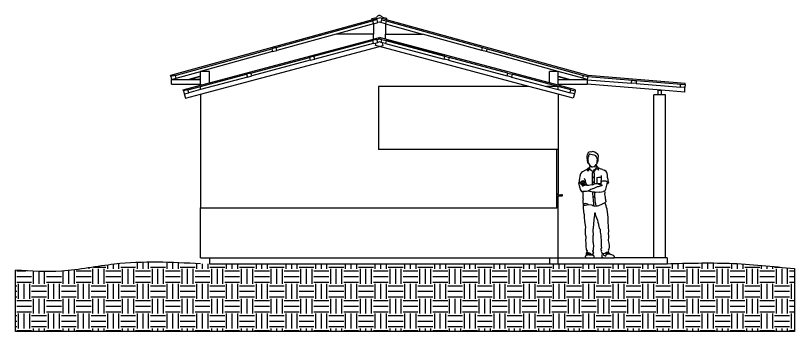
# Model space of a CAD drawing. Header units: metres. Extents: x 258817 to 259192, y 1878716 to 1878911.
# Drawn here: x 259041.19 to 259054.29, y 1878852 to 1878857.31 of the extents above; entities that cross this region are included whole.
import ezdxf

# ---------------------------------------------------------------- set-up
doc = ezdxf.new("R2010")
doc.units = ezdxf.units.M
doc.header["$MEASUREMENT"] = 0
doc.layers.add('Vistas', color=7, linetype='Continuous')

# ---------------------------------------------------------------- blocks, each defined once
blk = doc.blocks.new('002 - Elevación Norte')
for p, q in [((-1.046, 1.829), (-0.972, 1.85)), ((-0.966, 1.858), (-0.972, 1.85)), ((-0.967, 1.83), (-0.921, 1.843)), ((-0.959, 1.866), (-0.966, 1.858)), ((-0.951, 1.872), (-0.959, 1.866)), ((-0.942, 1.876), (-0.951, 1.872)), ((-0.932, 1.879), (-0.942, 1.876)), ((-0.921, 1.88), (-0.932, 1.879)), ((-0.911, 1.879), (-0.921, 1.88)), ((-0.876, 1.83), (-0.921, 1.843)), ((-0.901, 1.876), (-0.911, 1.879)), ((-0.892, 1.872), (-0.901, 1.876)), ((-0.884, 1.866), (-0.892, 1.872)), ((-0.876, 1.858), (-0.884, 1.866)), ((-0.871, 1.85), (-0.876, 1.858)), ((-0.797, 1.829), (-0.871, 1.85)), ((-1.04, 1.81), (-4.435, 0.874)), ((-2.659, 1.343), (-1.035, 1.791)), ((-1.021, 1.742), (-1.647, 1.569)), ((-1.04, 1.81), (-1.046, 1.829)), ((-1.04, 1.81), (-0.967, 1.83)), ((-0.961, 1.811), (-1.035, 1.791)), ((-1.035, 1.791), (-1.021, 1.742)), ((-1.021, 1.742), (-0.948, 1.762)), ((-1.021, 1.742), (-1.021, 1.569)), ((-0.961, 1.811), (-0.967, 1.83)), ((-0.948, 1.762), (-0.961, 1.811)), ((-0.921, 1.769), (-0.948, 1.762)), ((-0.895, 1.762), (-0.921, 1.769)), ((-0.895, 1.762), (-0.881, 1.811)), ((-0.821, 1.742), (-0.895, 1.762)), ((-0.881, 1.811), (-0.876, 1.83)), ((-0.881, 1.811), (-0.808, 1.791)), ((-0.803, 1.81), (-0.876, 1.83)), ((-0.808, 1.791), (-0.821, 1.742)), ((-0.821, 1.742), (-0.821, 1.569)), ((-0.821, 1.742), (-0.196, 1.569)), ((-0.808, 1.791), (0.816, 1.343)), ((-0.803, 1.81), (-0.797, 1.829)), ((2.591, 0.874), (-0.803, 1.81)), ((-3.781, 0.75), (-1.021, 1.484)), ((-1.647, 1.569), (-2.646, 1.294)), ((-2.023, 1.197), (-1.037, 1.459)), ((-1.021, 1.569), (-1.647, 1.569)), ((-0.963, 1.478), (-1.037, 1.459)), ((-1.037, 1.459), (-1.024, 1.41)), ((-1.021, 1.484), (-1.021, 1.569)), ((-1.021, 1.484), (-0.927, 1.509)), ((-0.963, 1.478), (-0.934, 1.486)), ((-0.95, 1.429), (-0.963, 1.478)), ((-0.934, 1.486), (-0.921, 1.489)), ((-0.881, 1.472), (-0.934, 1.486)), ((-0.921, 1.489), (-0.927, 1.509)), ((-0.921, 1.489), (-0.916, 1.509)), ((-0.88, 1.478), (-0.921, 1.489)), ((-0.821, 1.484), (-0.916, 1.509)), ((-0.893, 1.429), (-0.881, 1.472)), ((-0.881, 1.472), (-0.88, 1.478)), ((-0.88, 1.478), (-0.806, 1.459)), ((-0.821, 1.569), (-0.196, 1.569)), ((-0.821, 1.484), (-0.821, 1.569)), ((1.939, 0.75), (-0.821, 1.484)), ((-0.808, 1.453), (-0.819, 1.41)), ((-0.806, 1.459), (-0.808, 1.453)), ((0.179, 1.193), (-0.808, 1.453)), ((0.18, 1.197), (-0.806, 1.459)), ((0.803, 1.294), (-0.196, 1.569)), ((-4.357, 0.875), (-2.733, 1.323)), ((-3.931, 0.558), (-0.921, 1.358)), ((-2.659, 1.343), (-2.733, 1.323)), ((-2.733, 1.323), (-2.719, 1.274)), ((-2.646, 1.294), (-2.659, 1.343)), ((-1.024, 1.41), (-2.01, 1.148)), ((-1.024, 1.41), (-0.975, 1.423)), ((-0.987, 1.376), (-0.975, 1.423)), ((-0.921, 1.358), (-0.987, 1.376)), ((-0.975, 1.423), (-0.95, 1.429)), ((-0.921, 1.437), (-0.95, 1.429)), ((-0.893, 1.429), (-0.921, 1.437)), ((-0.921, 1.358), (-0.856, 1.376)), ((1.594, 0.689), (-0.921, 1.358)), ((-0.868, 1.423), (-0.893, 1.429)), ((-0.856, 1.376), (-0.868, 1.423)), ((-0.819, 1.41), (-0.868, 1.423)), ((-0.819, 1.41), (0.167, 1.148)), ((0.803, 1.294), (0.816, 1.343)), ((0.816, 1.343), (0.89, 1.323)), ((0.89, 1.323), (0.876, 1.274)), ((0.89, 1.323), (2.514, 0.875)), ((-2.719, 1.274), (-3.931, 0.939)), ((-2.719, 1.274), (-2.646, 1.294)), ((-2.023, 1.197), (-2.097, 1.177)), ((-2.01, 1.148), (-2.023, 1.197)), ((0.167, 1.148), (0.179, 1.193)), ((0.179, 1.193), (0.18, 1.197)), ((0.18, 1.197), (0.254, 1.177)), ((0.876, 1.274), (0.803, 1.294)), ((2.089, 0.939), (0.876, 1.274)), ((-3.083, 0.915), (-2.097, 1.177)), ((-2.084, 1.128), (-3.07, 0.866)), ((-2.097, 1.177), (-2.084, 1.128)), ((-2.084, 1.128), (-2.01, 1.148)), ((0.241, 1.128), (0.167, 1.148)), ((0.253, 1.173), (0.241, 1.128)), ((0.241, 1.128), (1.227, 0.866)), ((0.254, 1.177), (0.253, 1.173)), ((1.24, 0.913), (0.253, 1.173)), ((1.24, 0.915), (0.254, 1.177)), ((-4.343, 0.826), (-3.931, 0.939)), ((-3.781, 0.939), (-3.931, 0.939)), ((-3.931, 0.86), (-3.931, 0.939)), ((-3.781, 0.75), (-3.781, 0.939)), ((1.939, 0.75), (1.939, 0.939)), ((2.089, 0.939), (1.939, 0.939)), ((2.5, 0.826), (2.089, 0.939)), ((2.089, 0.86), (2.089, 0.939)), ((-4.43, 0.855), (-4.435, 0.874)), ((-4.357, 0.875), (-4.43, 0.855)), ((-4.43, 0.855), (-4.417, 0.806)), ((-4.417, 0.806), (-4.343, 0.826)), ((-4.417, 0.806), (-4.13, 0.806)), ((-4.417, 0.729), (-4.417, 0.806)), ((-4.343, 0.826), (-4.357, 0.875)), ((-3.931, 0.86), (-4.13, 0.806)), ((-4.13, 0.806), (-4.116, 0.806)), ((-3.931, 0.857), (-4.116, 0.806)), ((-4.116, 0.806), (-3.931, 0.806)), ((-3.931, 0.806), (-4.116, 0.806)), ((-3.931, 0.689), (-3.156, 0.895)), ((-3.931, 0.857), (-3.931, 0.86)), ((-3.931, 0.806), (-3.931, 0.857)), ((-3.143, 0.846), (-3.931, 0.637)), ((-3.931, 0.729), (-3.931, 0.806)), ((-3.083, 0.915), (-3.156, 0.895)), ((-3.156, 0.895), (-3.143, 0.846)), ((-3.143, 0.846), (-3.07, 0.866)), ((-3.07, 0.866), (-3.083, 0.915)), ((1.227, 0.866), (1.24, 0.913)), ((1.301, 0.846), (1.227, 0.866)), ((1.24, 0.915), (1.314, 0.895)), ((1.24, 0.913), (1.24, 0.915)), ((1.313, 0.894), (1.301, 0.846)), ((1.301, 0.846), (1.891, 0.689)), ((1.314, 0.895), (1.313, 0.894)), ((1.937, 0.729), (1.313, 0.894)), ((1.938, 0.729), (1.314, 0.895)), ((2.089, 0.86), (2.287, 0.806)), ((2.089, 0.857), (2.089, 0.86)), ((2.089, 0.857), (2.273, 0.806)), ((2.089, 0.806), (2.089, 0.857)), ((2.089, 0.806), (2.273, 0.806)), ((2.089, 0.729), (2.089, 0.806)), ((2.273, 0.806), (2.287, 0.806)), ((2.287, 0.806), (2.574, 0.806)), ((2.5, 0.826), (2.514, 0.875)), ((2.574, 0.806), (2.5, 0.826)), ((2.514, 0.875), (2.587, 0.855)), ((2.587, 0.855), (2.574, 0.806)), ((2.574, 0.802), (2.574, 0.806)), ((2.574, 0.802), (2.574, 0.729)), ((2.574, 0.802), (3.32, 0.742)), ((2.587, 0.855), (2.589, 0.875)), ((2.587, 0.855), (2.593, 0.874)), ((2.587, 0.855), (4.223, 0.72)), ((2.589, 0.875), (2.591, 0.874)), ((4.224, 0.74), (2.591, 0.874)), ((2.591, 0.874), (2.593, 0.874)), ((3.32, 0.742), (3.324, 0.793)), ((3.324, 0.793), (3.4, 0.786)), ((3.4, 0.786), (3.396, 0.736)), ((-4.417, 0.729), (-3.931, 0.729)), ((-4.417, 0.729), (-4.417, 0.726)), ((-4.417, 0.726), (-3.931, 0.726)), ((-4.221, 0.633), (-3.931, 0.71)), ((-4.143, 0.633), (-3.931, 0.689)), ((-3.931, 0.71), (-3.781, 0.75)), ((-3.931, 0.729), (-3.931, 0.726)), ((-3.931, 0.726), (-3.931, 0.71)), ((-3.931, 0.637), (-3.931, 0.689)), ((-0.934, 0.689), (-0.934, -0.371)), ((1.594, 0.689), (-0.934, 0.689)), ((2.089, 0.558), (1.594, 0.689)), ((2.089, 0.689), (1.891, 0.689)), ((1.891, 0.689), (2.089, 0.637)), ((1.938, 0.729), (1.937, 0.729)), ((1.939, 0.729), (1.937, 0.729)), ((1.939, 0.729), (1.938, 0.729)), ((2.089, 0.71), (1.939, 0.75)), ((1.939, 0.729), (1.939, 0.729)), ((2.063, 0.696), (1.939, 0.729)), ((2.063, 0.696), (1.939, 0.729)), ((2.063, 0.696), (2.063, 0.696)), ((2.089, 0.689), (2.063, 0.696)), ((2.089, 0.689), (2.063, 0.696)), ((2.089, 0.729), (2.574, 0.729)), ((2.089, 0.726), (2.089, 0.729)), ((2.089, 0.726), (2.574, 0.726)), ((2.089, 0.71), (2.089, 0.726)), ((2.379, 0.633), (2.089, 0.71)), ((2.089, 0.637), (2.089, 0.689)), ((2.3, 0.633), (2.089, 0.689)), ((2.574, 0.729), (2.574, 0.726)), ((3.819, 0.626), (2.574, 0.726)), ((3.396, 0.736), (3.32, 0.742)), ((3.396, 0.736), (4.143, 0.676)), ((4.143, 0.676), (4.147, 0.727)), ((4.219, 0.67), (4.143, 0.676)), ((4.147, 0.727), (4.223, 0.72)), ((4.223, 0.72), (4.219, 0.67)), ((4.219, 0.594), (4.219, 0.67)), ((4.223, 0.72), (4.224, 0.74)), ((-4.216, 0.614), (-4.221, 0.633)), ((-4.143, 0.633), (-4.216, 0.614)), ((-4.216, 0.614), (-4.203, 0.565)), ((-4.203, 0.565), (-4.13, 0.584)), ((-4.203, 0.565), (-4.184, 0.491)), ((-4.184, 0.491), (-3.931, 0.558)), ((-4.13, 0.584), (-4.143, 0.633)), ((-3.931, 0.637), (-4.13, 0.584)), ((-3.931, 0.558), (-3.931, -1.351)), ((2.089, 0.637), (2.287, 0.584)), ((2.341, 0.491), (2.089, 0.558)), ((2.089, 0.558), (2.089, -0.371)), ((2.287, 0.584), (2.3, 0.633)), ((2.36, 0.565), (2.287, 0.584)), ((2.3, 0.633), (2.373, 0.614)), ((2.36, 0.565), (2.341, 0.491)), ((2.373, 0.614), (2.36, 0.565)), ((2.373, 0.614), (2.379, 0.633)), ((3.698, 0.549), (3.695, 0.549)), ((3.695, -2.191), (3.695, 0.549)), ((3.708, 0.549), (3.698, 0.549)), ((3.724, 0.549), (3.708, 0.549)), ((3.744, 0.549), (3.724, 0.549)), ((3.768, 0.549), (3.744, 0.549)), ((3.768, 0.549), (3.768, 0.626)), ((3.768, 0.626), (3.819, 0.626)), ((3.768, 0.549), (3.768, 0.549)), ((3.794, 0.549), (3.768, 0.549)), ((3.819, 0.549), (3.794, 0.549)), ((3.819, 0.626), (3.819, 0.549)), ((4.219, 0.594), (3.819, 0.626)), ((3.819, 0.549), (3.819, 0.549)), ((3.843, 0.549), (3.819, 0.549)), ((3.863, 0.549), (3.843, 0.549)), ((3.879, 0.549), (3.863, 0.549)), ((3.889, 0.549), (3.879, 0.549)), ((3.892, 0.549), (3.889, 0.549)), ((3.892, -2.191), (3.892, 0.549)), ((2.063, -0.371), (-0.934, -0.371)), ((2.063, -1.351), (2.063, -0.371)), ((2.089, -0.371), (2.063, -0.371)), ((2.089, -0.371), (2.089, -1.108)), ((2.572, -0.459), (2.569, -0.481)), ((2.569, -0.481), (2.57, -0.494)), ((2.57, -0.494), (2.569, -0.51)), ((2.569, -0.51), (2.573, -0.53)), ((2.587, -0.438), (2.572, -0.459)), ((2.603, -0.414), (2.585, -0.43)), ((2.585, -0.43), (2.587, -0.438)), ((2.588, -0.504), (2.585, -0.521)), ((2.585, -0.521), (2.586, -0.532)), ((2.597, -0.492), (2.588, -0.504)), ((2.599, -0.469), (2.595, -0.478)), ((2.595, -0.478), (2.597, -0.492)), ((2.605, -0.458), (2.599, -0.469)), ((2.624, -0.412), (2.603, -0.414)), ((2.608, -0.445), (2.605, -0.458)), ((2.608, -0.445), (2.615, -0.441)), ((2.615, -0.441), (2.637, -0.451)), ((2.637, -0.413), (2.624, -0.412)), ((2.67, -0.406), (2.637, -0.413)), ((2.637, -0.451), (2.658, -0.457)), ((2.658, -0.457), (2.689, -0.46)), ((2.687, -0.409), (2.67, -0.406)), ((2.701, -0.417), (2.687, -0.409)), ((2.689, -0.46), (2.703, -0.463)), ((2.727, -0.433), (2.701, -0.417)), ((2.703, -0.463), (2.713, -0.47)), ((2.713, -0.47), (2.717, -0.479)), ((2.717, -0.479), (2.723, -0.492)), ((2.723, -0.492), (2.73, -0.498)), ((2.739, -0.438), (2.727, -0.433)), ((2.73, -0.498), (2.737, -0.52)), ((2.737, -0.52), (2.74, -0.542)), ((2.75, -0.444), (2.739, -0.438)), ((2.747, -0.531), (2.749, -0.521)), ((2.749, -0.521), (2.756, -0.527)), ((2.757, -0.46), (2.75, -0.444)), ((2.76, -0.466), (2.757, -0.46)), ((2.764, -0.476), (2.76, -0.466)), ((2.76, -0.519), (2.762, -0.489)), ((2.76, -0.547), (2.76, -0.519)), ((2.762, -0.489), (2.764, -0.476)), ((2.573, -0.53), (2.573, -0.533)), ((2.58, -0.531), (2.573, -0.53)), ((2.573, -0.533), (2.575, -0.546)), ((2.575, -0.546), (2.575, -0.56)), ((2.575, -0.56), (2.579, -0.572)), ((2.579, -0.572), (2.582, -0.587)), ((2.581, -0.552), (2.58, -0.531)), ((2.585, -0.566), (2.581, -0.552)), ((2.582, -0.587), (2.581, -0.596)), ((2.581, -0.596), (2.589, -0.599)), ((2.59, -0.58), (2.585, -0.566)), ((2.589, -0.568), (2.585, -0.566)), ((2.586, -0.532), (2.588, -0.55)), ((2.588, -0.55), (2.589, -0.568)), ((2.589, -0.599), (2.595, -0.595)), ((2.595, -0.595), (2.59, -0.58)), ((2.595, -0.595), (2.602, -0.613)), ((2.602, -0.613), (2.611, -0.627)), ((2.611, -0.627), (2.629, -0.647)), ((2.611, -0.627), (2.614, -0.642)), ((2.614, -0.642), (2.617, -0.66)), ((2.629, -0.647), (2.646, -0.659)), ((2.687, -0.663), (2.709, -0.646)), ((2.709, -0.646), (2.727, -0.62)), ((2.727, -0.62), (2.735, -0.61)), ((2.73, -0.645), (2.727, -0.62)), ((2.735, -0.646), (2.73, -0.645)), ((2.733, -0.662), (2.735, -0.646)), ((2.739, -0.596), (2.735, -0.61)), ((2.745, -0.658), (2.735, -0.646)), ((2.74, -0.542), (2.739, -0.566)), ((2.739, -0.566), (2.741, -0.566)), ((2.739, -0.596), (2.74, -0.585)), ((2.741, -0.58), (2.74, -0.585)), ((2.74, -0.585), (2.745, -0.586)), ((2.741, -0.566), (2.745, -0.559)), ((2.743, -0.572), (2.741, -0.58)), ((2.743, -0.572), (2.745, -0.559)), ((2.745, -0.559), (2.747, -0.545)), ((2.745, -0.586), (2.748, -0.585)), ((2.747, -0.545), (2.747, -0.531)), ((2.748, -0.585), (2.753, -0.579)), ((2.756, -0.547), (2.753, -0.564)), ((2.753, -0.564), (2.757, -0.559)), ((2.753, -0.579), (2.753, -0.564)), ((2.756, -0.527), (2.756, -0.547)), ((2.757, -0.559), (2.76, -0.547)), ((2.461, -0.777), (2.448, -0.82)), ((2.477, -0.757), (2.461, -0.777)), ((2.497, -0.744), (2.477, -0.757)), ((2.546, -0.72), (2.497, -0.744)), ((2.584, -0.698), (2.546, -0.72)), ((2.582, -0.708), (2.602, -0.692)), ((2.582, -0.724), (2.582, -0.708)), ((2.591, -0.734), (2.582, -0.724)), ((2.607, -0.677), (2.584, -0.698)), ((2.601, -0.708), (2.591, -0.721)), ((2.591, -0.721), (2.591, -0.734)), ((2.617, -0.708), (2.601, -0.708)), ((2.602, -0.692), (2.607, -0.677)), ((2.617, -0.66), (2.607, -0.677)), ((2.617, -0.66), (2.614, -0.674)), ((2.614, -0.674), (2.614, -0.685)), ((2.614, -0.685), (2.626, -0.706)), ((2.639, -0.717), (2.617, -0.708)), ((2.626, -0.706), (2.639, -0.717)), ((2.639, -0.717), (2.653, -0.729)), ((2.646, -0.659), (2.652, -0.663)), ((2.662, -0.667), (2.652, -0.663)), ((2.653, -0.729), (2.674, -0.74)), ((2.66, -0.767), (2.659, -0.809)), ((2.661, -0.763), (2.66, -0.767)), ((2.662, -0.76), (2.661, -0.763)), ((2.687, -0.663), (2.662, -0.667)), ((2.674, -0.74), (2.662, -0.76)), ((2.672, -0.756), (2.674, -0.751)), ((2.673, -0.76), (2.672, -0.756)), ((2.678, -0.763), (2.673, -0.76)), ((2.674, -0.74), (2.683, -0.729)), ((2.674, -0.751), (2.678, -0.75)), ((2.678, -0.75), (2.683, -0.752)), ((2.682, -0.761), (2.678, -0.763)), ((2.685, -0.756), (2.682, -0.761)), ((2.683, -0.729), (2.69, -0.713)), ((2.683, -0.752), (2.685, -0.756)), ((2.693, -0.736), (2.688, -0.748)), ((2.688, -0.748), (2.691, -0.779)), ((2.69, -0.713), (2.718, -0.697)), ((2.69, -0.713), (2.716, -0.703)), ((2.691, -0.779), (2.691, -0.889)), ((2.716, -0.703), (2.693, -0.736)), ((2.716, -0.703), (2.721, -0.701)), ((2.718, -0.697), (2.733, -0.662)), ((2.721, -0.701), (2.729, -0.693)), ((2.729, -0.693), (2.748, -0.693)), ((2.751, -0.668), (2.745, -0.658)), ((2.748, -0.693), (2.759, -0.705)), ((2.764, -0.682), (2.751, -0.668)), ((2.759, -0.705), (2.765, -0.716)), ((2.765, -0.701), (2.764, -0.682)), ((2.785, -0.69), (2.764, -0.682)), ((2.765, -0.716), (2.765, -0.701)), ((2.795, -0.695), (2.785, -0.69)), ((2.804, -0.701), (2.795, -0.695)), ((2.817, -0.703), (2.804, -0.701)), ((2.833, -0.707), (2.817, -0.703)), ((2.833, -0.707), (2.861, -0.719)), ((2.873, -0.724), (2.861, -0.719)), ((2.892, -0.741), (2.873, -0.724)), ((2.909, -0.77), (2.892, -0.741)), ((2.915, -0.81), (2.909, -0.77)), ((2.439, -0.9), (2.437, -0.918)), ((2.442, -0.888), (2.439, -0.9)), ((2.447, -0.869), (2.442, -0.888)), ((2.448, -0.82), (2.444, -0.85)), ((2.444, -0.85), (2.447, -0.869)), ((2.473, -0.911), (2.468, -0.916)), ((2.468, -0.916), (2.468, -0.922)), ((2.491, -0.911), (2.473, -0.911)), ((2.512, -0.916), (2.491, -0.911)), ((2.498, -0.898), (2.495, -0.9)), ((2.495, -0.9), (2.497, -0.907)), ((2.497, -0.907), (2.502, -0.911)), ((2.507, -0.899), (2.498, -0.898)), ((2.502, -0.911), (2.512, -0.916)), ((2.515, -0.901), (2.507, -0.899)), ((2.512, -0.916), (2.523, -0.921)), ((2.54, -0.918), (2.515, -0.901)), ((2.526, -0.85), (2.541, -0.89)), ((2.541, -0.89), (2.546, -0.923)), ((2.659, -0.809), (2.659, -0.923)), ((2.666, -0.922), (2.669, -0.916)), ((2.669, -0.837), (2.671, -0.833)), ((2.671, -0.842), (2.669, -0.837)), ((2.669, -0.916), (2.674, -0.914)), ((2.671, -0.833), (2.676, -0.831)), ((2.675, -0.844), (2.671, -0.842)), ((2.674, -0.914), (2.68, -0.916)), ((2.68, -0.842), (2.675, -0.844)), ((2.676, -0.831), (2.68, -0.833)), ((2.68, -0.833), (2.682, -0.838)), ((2.682, -0.838), (2.68, -0.842)), ((2.68, -0.916), (2.682, -0.922)), ((2.691, -0.889), (2.69, -0.955)), ((2.734, -0.839), (2.767, -0.835)), ((2.734, -0.839), (2.738, -0.939)), ((2.767, -0.835), (2.785, -0.833)), ((2.785, -0.833), (2.811, -0.837)), ((2.807, -0.918), (2.813, -0.859)), ((2.818, -0.906), (2.807, -0.918)), ((2.811, -0.837), (2.813, -0.837)), ((2.813, -0.825), (2.817, -0.808)), ((2.813, -0.837), (2.813, -0.825)), ((2.813, -0.859), (2.813, -0.837)), ((2.834, -0.9), (2.818, -0.906)), ((2.876, -0.9), (2.834, -0.9)), ((2.892, -0.904), (2.876, -0.9)), ((2.892, -0.904), (2.916, -0.913)), ((2.917, -0.843), (2.915, -0.81)), ((2.916, -0.913), (2.92, -0.915)), ((2.916, -0.92), (2.916, -0.913)), ((2.925, -0.872), (2.917, -0.843)), ((2.92, -0.915), (2.928, -0.92)), ((2.926, -0.895), (2.925, -0.872)), ((2.926, -0.895), (2.93, -0.907)), ((2.934, -0.931), (2.93, -0.907)), ((2.437, -0.918), (2.431, -0.936)), ((2.431, -0.936), (2.435, -0.955)), ((2.435, -0.955), (2.438, -0.938)), ((2.435, -0.955), (2.441, -0.973)), ((2.438, -0.938), (2.455, -0.926)), ((2.441, -0.973), (2.449, -1.014)), ((2.449, -1.014), (2.456, -1.042)), ((2.455, -0.926), (2.471, -0.925)), ((2.456, -1.042), (2.465, -1.061)), ((2.463, -0.93), (2.461, -0.936)), ((2.461, -0.936), (2.464, -0.942)), ((2.466, -0.927), (2.463, -0.93)), ((2.464, -0.942), (2.468, -0.943)), ((2.474, -0.927), (2.466, -0.927)), ((2.468, -0.922), (2.471, -0.925)), ((2.468, -0.943), (2.483, -0.945)), ((2.471, -0.949), (2.47, -0.955)), ((2.47, -0.955), (2.474, -0.961)), ((2.471, -0.925), (2.474, -0.927)), ((2.479, -0.948), (2.471, -0.949)), ((2.474, -0.927), (2.499, -0.933)), ((2.474, -0.961), (2.495, -0.969)), ((2.486, -0.949), (2.479, -0.948)), ((2.483, -0.945), (2.495, -0.951)), ((2.495, -0.951), (2.486, -0.949)), ((2.494, -0.985), (2.489, -0.989)), ((2.51, -0.979), (2.494, -0.985)), ((2.495, -0.951), (2.507, -0.957)), ((2.495, -0.969), (2.502, -0.974)), ((2.499, -0.933), (2.515, -0.94)), ((2.502, -0.974), (2.51, -0.979)), ((2.507, -0.957), (2.52, -0.964)), ((2.518, -0.976), (2.51, -0.979)), ((2.515, -0.94), (2.537, -0.959)), ((2.53, -0.973), (2.518, -0.976)), ((2.523, -0.921), (2.532, -0.928)), ((2.537, -0.972), (2.53, -0.973)), ((2.532, -0.928), (2.537, -0.938)), ((2.547, -0.972), (2.537, -0.972)), ((2.545, -0.923), (2.54, -0.918)), ((2.546, -0.923), (2.545, -0.923)), ((2.561, -0.952), (2.546, -0.923)), ((2.568, -0.974), (2.547, -0.972)), ((2.566, -0.958), (2.561, -0.952)), ((2.572, -0.971), (2.566, -0.958)), ((2.577, -0.974), (2.568, -0.974)), ((2.577, -0.974), (2.572, -0.971)), ((2.598, -0.974), (2.577, -0.974)), ((2.656, -0.964), (2.598, -0.974)), ((2.638, -1.043), (2.612, -1.058)), ((2.679, -1.027), (2.638, -1.043)), ((2.66, -0.963), (2.656, -0.964)), ((2.659, -0.923), (2.66, -0.963)), ((2.66, -0.963), (2.69, -0.955)), ((2.669, -0.928), (2.666, -0.922)), ((2.674, -0.93), (2.669, -0.928)), ((2.68, -0.928), (2.674, -0.93)), ((2.679, -1.027), (2.698, -1.02)), ((2.682, -0.922), (2.68, -0.928)), ((2.715, -0.946), (2.69, -0.955)), ((2.744, -1), (2.698, -1.02)), ((2.73, -0.945), (2.715, -0.946)), ((2.749, -0.948), (2.73, -0.945)), ((2.738, -0.939), (2.746, -0.942)), ((2.758, -0.997), (2.744, -1)), ((2.746, -0.942), (2.784, -0.941)), ((2.777, -0.956), (2.749, -0.948)), ((2.805, -0.98), (2.758, -0.997)), ((2.788, -0.956), (2.777, -0.956)), ((2.784, -0.941), (2.803, -0.937)), ((2.802, -0.957), (2.788, -0.956)), ((2.803, -0.937), (2.802, -0.942)), ((2.802, -0.942), (2.802, -0.957)), ((2.802, -0.957), (2.802, -0.961)), ((2.802, -0.961), (2.804, -0.976)), ((2.807, -0.918), (2.803, -0.937)), ((2.804, -0.976), (2.805, -0.98)), ((2.805, -0.98), (2.815, -0.976)), ((2.815, -0.976), (2.831, -0.963)), ((2.878, -1.059), (2.886, -1.039)), ((2.886, -1.039), (2.907, -0.97)), ((2.907, -0.97), (2.913, -0.945)), ((2.913, -0.945), (2.916, -0.92)), ((2.913, -0.945), (2.921, -0.943)), ((2.921, -0.943), (2.927, -0.942)), ((2.927, -0.942), (2.93, -0.937)), ((2.928, -0.92), (2.932, -0.925)), ((2.934, -0.932), (2.93, -0.937)), ((2.932, -0.925), (2.934, -0.931)), ((2.934, -0.931), (2.934, -0.932)), ((2.089, -1.109), (2.089, -1.108)), ((2.089, -1.108), (2.094, -1.108)), ((2.089, -1.112), (2.089, -1.109)), ((2.089, -1.118), (2.089, -1.112)), ((2.089, -1.124), (2.089, -1.118)), ((2.089, -1.13), (2.089, -1.124)), ((2.089, -1.13), (2.094, -1.13)), ((2.089, -1.13), (2.089, -1.132)), ((2.089, -1.132), (2.089, -1.135)), ((2.089, -1.135), (2.089, -1.141)), ((2.089, -1.141), (2.089, -1.146)), ((2.089, -1.146), (2.089, -1.15)), ((2.089, -1.15), (2.089, -1.151)), ((2.089, -1.157), (2.089, -1.151)), ((2.089, -1.151), (2.094, -1.151)), ((2.089, -1.164), (2.089, -1.157)), ((2.089, -1.169), (2.089, -1.164)), ((2.089, -1.172), (2.089, -1.169)), ((2.089, -1.173), (2.089, -1.172)), ((2.089, -1.173), (2.094, -1.173)), ((2.089, -1.351), (2.089, -1.173)), ((2.094, -1.13), (2.099, -1.13)), ((2.094, -1.151), (2.099, -1.151)), ((2.099, -1.13), (2.103, -1.13)), ((2.099, -1.151), (2.103, -1.151)), ((2.103, -1.13), (2.107, -1.13)), ((2.103, -1.151), (2.107, -1.151)), ((2.107, -1.13), (2.111, -1.13)), ((2.107, -1.151), (2.111, -1.151)), ((2.111, -1.13), (2.114, -1.13)), ((2.111, -1.151), (2.114, -1.151)), ((2.114, -1.13), (2.118, -1.13)), ((2.114, -1.151), (2.118, -1.151)), ((2.118, -1.13), (2.121, -1.13)), ((2.121, -1.151), (2.118, -1.151)), ((2.121, -1.13), (2.123, -1.13)), ((2.121, -1.151), (2.123, -1.151)), ((2.123, -1.13), (2.126, -1.13)), ((2.123, -1.151), (2.126, -1.151)), ((2.126, -1.13), (2.127, -1.13)), ((2.126, -1.151), (2.127, -1.151)), ((2.127, -1.13), (2.129, -1.13)), ((2.127, -1.151), (2.129, -1.151)), ((2.129, -1.13), (2.13, -1.13)), ((2.129, -1.13), (2.129, -1.13)), ((2.129, -1.151), (2.13, -1.151)), ((2.129, -1.151), (2.129, -1.151)), ((2.13, -1.13), (2.131, -1.13)), ((2.132, -1.131), (2.13, -1.13)), ((2.13, -1.151), (2.132, -1.15)), ((2.13, -1.151), (2.131, -1.151)), ((2.131, -1.13), (2.134, -1.13)), ((2.131, -1.151), (2.134, -1.151)), ((2.134, -1.132), (2.132, -1.131)), ((2.132, -1.15), (2.134, -1.15)), ((2.134, -1.13), (2.138, -1.13)), ((2.137, -1.135), (2.134, -1.132)), ((2.134, -1.15), (2.137, -1.146)), ((2.134, -1.151), (2.138, -1.151)), ((2.139, -1.141), (2.137, -1.135)), ((2.137, -1.146), (2.139, -1.141)), ((2.138, -1.13), (2.141, -1.13)), ((2.138, -1.151), (2.141, -1.151)), ((2.141, -1.13), (2.143, -1.13)), ((2.141, -1.151), (2.143, -1.151)), ((2.143, -1.13), (2.146, -1.13)), ((2.143, -1.151), (2.146, -1.151)), ((2.146, -1.13), (2.147, -1.13)), ((2.146, -1.151), (2.147, -1.151)), ((2.147, -1.13), (2.149, -1.13)), ((2.147, -1.151), (2.149, -1.151)), ((2.149, -1.13), (2.15, -1.13)), ((2.149, -1.13), (2.149, -1.13)), ((2.149, -1.151), (2.15, -1.151)), ((2.149, -1.151), (2.149, -1.151)), ((2.154, -1.132), (2.15, -1.13)), ((2.15, -1.151), (2.154, -1.15)), ((2.157, -1.135), (2.154, -1.132)), ((2.154, -1.15), (2.157, -1.146)), ((2.159, -1.141), (2.157, -1.135)), ((2.157, -1.146), (2.159, -1.141)), ((2.465, -1.061), (2.479, -1.076)), ((2.479, -1.076), (2.498, -1.077)), ((2.498, -1.077), (2.501, -1.078)), ((2.553, -1.077), (2.501, -1.078)), ((2.501, -1.078), (2.501, -1.085)), ((2.501, -1.085), (2.502, -1.117)), ((2.502, -1.117), (2.503, -1.133)), ((2.503, -1.133), (2.506, -1.142)), ((2.506, -1.142), (2.503, -1.154)), ((2.503, -1.154), (2.503, -1.17)), ((2.503, -1.17), (2.503, -1.178)), ((2.503, -1.178), (2.503, -1.194)), ((2.564, -1.077), (2.553, -1.077)), ((2.584, -1.069), (2.564, -1.077)), ((2.589, -1.066), (2.584, -1.069)), ((2.599, -1.073), (2.584, -1.069)), ((2.612, -1.058), (2.589, -1.066)), ((2.67, -1.087), (2.599, -1.073)), ((2.671, -1.099), (2.67, -1.087)), ((2.676, -1.089), (2.67, -1.087)), ((2.672, -1.119), (2.671, -1.099)), ((2.673, -1.156), (2.672, -1.119)), ((2.673, -1.182), (2.673, -1.156)), ((2.704, -1.09), (2.676, -1.089)), ((2.681, -1.167), (2.684, -1.161)), ((2.684, -1.173), (2.681, -1.167)), ((2.684, -1.161), (2.689, -1.159)), ((2.689, -1.175), (2.684, -1.173)), ((2.689, -1.159), (2.695, -1.161)), ((2.695, -1.173), (2.689, -1.175)), ((2.695, -1.161), (2.697, -1.167)), ((2.697, -1.167), (2.695, -1.173)), ((2.702, -1.118), (2.703, -1.116)), ((2.703, -1.158), (2.702, -1.118)), ((2.703, -1.099), (2.704, -1.09)), ((2.703, -1.116), (2.703, -1.099)), ((2.707, -1.187), (2.703, -1.158)), ((2.721, -1.091), (2.704, -1.09)), ((2.789, -1.087), (2.721, -1.091)), ((2.789, -1.087), (2.843, -1.074)), ((2.861, -1.073), (2.843, -1.074)), ((2.871, -1.067), (2.861, -1.073)), ((2.871, -1.067), (2.878, -1.059)), ((2.871, -1.071), (2.871, -1.067)), ((2.876, -1.095), (2.871, -1.071)), ((2.874, -1.121), (2.876, -1.095)), ((2.877, -1.153), (2.874, -1.121)), ((2.883, -1.168), (2.877, -1.153)), ((2.881, -1.179), (2.883, -1.168)), ((2.883, -1.19), (2.881, -1.179)), ((2.502, -1.24), (2.5, -1.25)), ((2.5, -1.25), (2.502, -1.262)), ((2.505, -1.2), (2.502, -1.228)), ((2.502, -1.228), (2.502, -1.24)), ((2.502, -1.262), (2.507, -1.276)), ((2.503, -1.194), (2.505, -1.2)), ((2.507, -1.276), (2.541, -1.277)), ((2.507, -1.276), (2.509, -1.288)), ((2.509, -1.295), (2.508, -1.299)), ((2.508, -1.299), (2.525, -1.306)), ((2.508, -1.299), (2.508, -1.333)), ((2.509, -1.288), (2.509, -1.295)), ((2.525, -1.306), (2.544, -1.306)), ((2.584, -1.29), (2.541, -1.277)), ((2.544, -1.306), (2.593, -1.292)), ((2.584, -1.29), (2.593, -1.292)), ((2.593, -1.292), (2.652, -1.303)), ((2.652, -1.303), (2.671, -1.31)), ((2.671, -1.31), (2.686, -1.31)), ((2.679, -1.206), (2.673, -1.182)), ((2.679, -1.235), (2.679, -1.206)), ((2.687, -1.273), (2.679, -1.235)), ((2.686, -1.31), (2.688, -1.31)), ((2.688, -1.31), (2.687, -1.273)), ((2.688, -1.31), (2.69, -1.321)), ((2.71, -1.233), (2.707, -1.187)), ((2.717, -1.259), (2.71, -1.233)), ((2.723, -1.317), (2.717, -1.259)), ((2.769, -1.311), (2.819, -1.29)), ((2.819, -1.29), (2.876, -1.259)), ((2.876, -1.259), (2.894, -1.242)), ((2.878, -1.267), (2.876, -1.259)), ((2.876, -1.275), (2.878, -1.267)), ((2.884, -1.285), (2.876, -1.275)), ((2.885, -1.197), (2.883, -1.19)), ((2.894, -1.319), (2.884, -1.285)), ((2.887, -1.215), (2.885, -1.197)), ((2.89, -1.232), (2.887, -1.215)), ((2.894, -1.237), (2.89, -1.232)), ((2.894, -1.242), (2.894, -1.237)), ((-3.931, -1.351), (2.063, -1.351)), ((-3.931, -2.191), (-3.931, -1.351)), ((2.089, -1.351), (2.063, -1.351)), ((2.089, -2.191), (2.089, -1.351)), ((2.508, -1.333), (2.508, -1.367)), ((2.508, -1.367), (2.514, -1.395)), ((2.514, -1.395), (2.513, -1.417)), ((2.513, -1.417), (2.517, -1.447)), ((2.69, -1.321), (2.717, -1.317)), ((2.705, -1.436), (2.708, -1.435)), ((2.705, -1.44), (2.705, -1.436)), ((2.705, -1.452), (2.705, -1.44)), ((2.708, -1.435), (2.709, -1.449)), ((2.717, -1.317), (2.723, -1.317)), ((2.723, -1.317), (2.749, -1.317)), ((2.749, -1.317), (2.769, -1.311)), ((2.898, -1.344), (2.894, -1.319)), ((2.908, -1.371), (2.898, -1.344)), ((2.928, -1.514), (2.908, -1.371)), ((2.517, -1.447), (2.521, -1.463)), ((2.521, -1.463), (2.523, -1.47)), ((2.523, -1.47), (2.522, -1.529)), ((2.522, -1.529), (2.528, -1.552)), ((2.528, -1.552), (2.531, -1.581)), ((2.689, -1.621), (2.692, -1.559)), ((2.69, -1.548), (2.702, -1.472)), ((2.692, -1.559), (2.69, -1.548)), ((2.702, -1.472), (2.705, -1.452)), ((2.709, -1.449), (2.716, -1.477)), ((2.716, -1.477), (2.733, -1.519)), ((2.733, -1.519), (2.747, -1.558)), ((2.747, -1.558), (2.756, -1.589)), ((2.928, -1.567), (2.928, -1.514)), ((2.931, -1.683), (2.928, -1.567)), ((2.531, -1.581), (2.533, -1.61)), ((2.533, -1.61), (2.544, -1.683)), ((2.544, -1.683), (2.542, -1.707)), ((2.676, -1.713), (2.677, -1.703)), ((2.677, -1.703), (2.682, -1.69)), ((2.682, -1.69), (2.689, -1.621)), ((2.756, -1.589), (2.762, -1.624)), ((2.762, -1.624), (2.767, -1.639)), ((2.767, -1.639), (2.772, -1.664)), ((2.772, -1.664), (2.777, -1.686)), ((2.777, -1.686), (2.782, -1.699)), ((2.782, -1.699), (2.792, -1.709)), ((2.941, -1.738), (2.931, -1.683)), ((2.543, -1.736), (2.54, -1.781)), ((2.54, -1.781), (2.541, -1.794)), ((2.541, -1.794), (2.55, -1.833)), ((2.542, -1.707), (2.543, -1.736)), ((2.55, -1.833), (2.554, -1.851)), ((2.675, -1.727), (2.676, -1.713)), ((2.679, -1.81), (2.675, -1.727)), ((2.675, -1.882), (2.676, -1.814)), ((2.676, -1.814), (2.679, -1.81)), ((2.792, -1.709), (2.791, -1.73)), ((2.791, -1.73), (2.794, -1.748)), ((2.794, -1.748), (2.795, -1.761)), ((2.795, -1.761), (2.8, -1.784)), ((2.8, -1.784), (2.802, -1.815)), ((2.802, -1.815), (2.803, -1.85)), ((2.934, -1.79), (2.941, -1.738)), ((2.939, -1.814), (2.934, -1.79)), ((2.936, -1.843), (2.939, -1.814)), ((2.551, -1.874), (2.548, -1.883)), ((2.548, -1.883), (2.548, -1.909)), ((2.548, -1.909), (2.554, -1.934)), ((2.554, -1.948), (2.55, -1.975)), ((2.552, -1.865), (2.551, -1.874)), ((2.554, -1.851), (2.552, -1.865)), ((2.554, -1.934), (2.554, -1.948)), ((2.676, -1.932), (2.675, -1.882)), ((2.68, -1.938), (2.676, -1.932)), ((2.678, -1.958), (2.68, -1.938)), ((2.68, -1.965), (2.678, -1.958)), ((2.689, -1.979), (2.68, -1.965)), ((2.803, -1.85), (2.808, -1.896)), ((2.808, -1.896), (2.81, -1.92)), ((2.81, -1.92), (2.812, -1.934)), ((2.812, -1.957), (2.81, -1.976)), ((2.812, -1.934), (2.812, -1.957)), ((2.935, -1.902), (2.936, -1.843)), ((2.946, -1.944), (2.935, -1.902)), ((2.952, -1.987), (2.946, -1.944)), ((2.55, -1.986), (2.549, -2.005)), ((2.549, -2.005), (2.555, -2.037)), ((2.55, -1.975), (2.55, -1.986)), ((2.555, -2.037), (2.558, -2.054)), ((2.558, -2.054), (2.567, -2.061)), ((2.568, -2.092), (2.564, -2.099)), ((2.567, -2.061), (2.576, -2.062)), ((2.57, -2.081), (2.568, -2.092)), ((2.578, -2.068), (2.57, -2.081)), ((2.576, -2.062), (2.578, -2.068)), ((2.67, -2.077), (2.682, -2.063)), ((2.67, -2.083), (2.67, -2.077)), ((2.674, -2.092), (2.67, -2.083)), ((2.684, -2.106), (2.674, -2.092)), ((2.681, -2.041), (2.689, -1.987)), ((2.683, -2.054), (2.681, -2.041)), ((2.682, -2.063), (2.683, -2.054)), ((2.689, -1.987), (2.689, -1.979)), ((2.806, -2.035), (2.802, -2.044)), ((2.802, -2.044), (2.806, -2.056)), ((2.815, -2.027), (2.806, -2.035)), ((2.806, -2.056), (2.814, -2.068)), ((2.814, -2.068), (2.809, -2.086)), ((2.809, -2.086), (2.817, -2.097)), ((2.81, -1.976), (2.812, -1.998)), ((2.812, -1.998), (2.817, -2.009)), ((2.818, -2.024), (2.815, -2.027)), ((2.817, -2.009), (2.817, -2.018)), ((2.817, -2.018), (2.818, -2.024)), ((2.929, -2.098), (2.935, -2.09)), ((2.932, -2.083), (2.934, -2.077)), ((2.935, -2.09), (2.932, -2.083)), ((2.933, -2.05), (2.943, -2.038)), ((2.94, -2.063), (2.933, -2.05)), ((2.934, -2.077), (2.94, -2.063)), ((2.943, -2.038), (2.952, -2.009)), ((2.952, -2.009), (2.952, -1.987)), ((-3.931, -2.191), (-3.781, -2.191)), ((-3.781, -2.191), (-3.781, -2.291)), ((-3.781, -2.191), (1.939, -2.191)), ((1.939, -2.191), (1.939, -2.291)), ((1.939, -2.191), (2.089, -2.191)), ((2.089, -2.291), (2.089, -2.191)), ((2.089, -2.191), (2.559, -2.191)), ((2.545, -2.174), (2.546, -2.161)), ((2.55, -2.188), (2.545, -2.174)), ((2.546, -2.161), (2.549, -2.158)), ((2.549, -2.158), (2.561, -2.137)), ((2.559, -2.191), (2.55, -2.188)), ((2.559, -2.191), (2.685, -2.191)), ((2.561, -2.137), (2.564, -2.127)), ((2.564, -2.099), (2.564, -2.106)), ((2.564, -2.106), (2.564, -2.109)), ((2.565, -2.121), (2.564, -2.109)), ((2.564, -2.127), (2.565, -2.121)), ((2.603, -2.143), (2.564, -2.15)), ((2.589, -2.104), (2.565, -2.121)), ((2.589, -2.135), (2.572, -2.139)), ((2.58, -2.13), (2.595, -2.126)), ((2.585, -2.125), (2.599, -2.121)), ((2.589, -2.104), (2.611, -2.111)), ((2.599, -2.125), (2.589, -2.135)), ((2.595, -2.126), (2.599, -2.125)), ((2.599, -2.109), (2.599, -2.121)), ((2.599, -2.121), (2.599, -2.122)), ((2.599, -2.121), (2.601, -2.121)), ((2.599, -2.122), (2.599, -2.125)), ((2.599, -2.125), (2.623, -2.125)), ((2.601, -2.121), (2.622, -2.121)), ((2.603, -2.143), (2.627, -2.143)), ((2.635, -2.122), (2.611, -2.111)), ((2.622, -2.121), (2.623, -2.121)), ((2.623, -2.121), (2.623, -2.117)), ((2.634, -2.127), (2.623, -2.121)), ((2.623, -2.121), (2.623, -2.122)), ((2.623, -2.122), (2.623, -2.124)), ((2.623, -2.124), (2.623, -2.125)), ((2.623, -2.125), (2.628, -2.132)), ((2.623, -2.125), (2.628, -2.127)), ((2.627, -2.143), (2.664, -2.146)), ((2.628, -2.127), (2.644, -2.135)), ((2.628, -2.132), (2.645, -2.14)), ((2.635, -2.122), (2.658, -2.127)), ((2.658, -2.127), (2.667, -2.123)), ((2.667, -2.123), (2.666, -2.127)), ((2.666, -2.127), (2.668, -2.132)), ((2.667, -2.123), (2.675, -2.12)), ((2.668, -2.132), (2.67, -2.137)), ((2.67, -2.137), (2.673, -2.144)), ((2.673, -2.144), (2.684, -2.157)), ((2.675, -2.12), (2.684, -2.106)), ((2.684, -2.157), (2.684, -2.166)), ((2.684, -2.166), (2.686, -2.169)), ((2.686, -2.169), (2.685, -2.191)), ((2.685, -2.191), (2.866, -2.191)), ((2.817, -2.097), (2.821, -2.102)), ((2.822, -2.15), (2.82, -2.154)), ((2.82, -2.154), (2.82, -2.178)), ((2.82, -2.178), (2.822, -2.181)), ((2.821, -2.102), (2.825, -2.118)), ((2.825, -2.118), (2.822, -2.15)), ((2.822, -2.181), (2.837, -2.186)), ((2.833, -2.115), (2.825, -2.118)), ((2.843, -2.121), (2.833, -2.115)), ((2.837, -2.186), (2.861, -2.19)), ((2.88, -2.11), (2.843, -2.121)), ((2.843, -2.121), (2.851, -2.148)), ((2.851, -2.148), (2.869, -2.153)), ((2.861, -2.19), (2.866, -2.191)), ((2.866, -2.191), (3.019, -2.191)), ((2.888, -2.144), (2.877, -2.174)), ((2.898, -2.099), (2.88, -2.11)), ((2.912, -2.132), (2.888, -2.144)), ((2.9, -2.107), (2.89, -2.127)), ((2.905, -2.117), (2.894, -2.13)), ((2.913, -2.1), (2.898, -2.099)), ((2.898, -2.099), (2.9, -2.107)), ((2.9, -2.107), (2.903, -2.114)), ((2.917, -2.108), (2.9, -2.107)), ((2.903, -2.114), (2.905, -2.117)), ((2.913, -2.115), (2.905, -2.117)), ((2.905, -2.117), (2.916, -2.128)), ((2.972, -2.134), (2.912, -2.132)), ((2.913, -2.1), (2.929, -2.098)), ((2.913, -2.1), (2.917, -2.108)), ((2.921, -2.113), (2.913, -2.115)), ((2.917, -2.108), (2.921, -2.113)), ((2.932, -2.111), (2.917, -2.108)), ((2.938, -2.118), (2.921, -2.113)), ((2.921, -2.113), (2.94, -2.126)), ((2.929, -2.098), (2.943, -2.117)), ((2.943, -2.117), (2.955, -2.124)), ((2.955, -2.124), (2.972, -2.134)), ((2.99, -2.139), (2.972, -2.134)), ((3.003, -2.144), (2.99, -2.139)), ((3.018, -2.152), (3.003, -2.144)), ((3.027, -2.161), (3.018, -2.152)), ((3.019, -2.191), (3.03, -2.189)), ((3.695, -2.191), (3.019, -2.191)), ((3.03, -2.168), (3.027, -2.161)), ((3.032, -2.171), (3.03, -2.168)), ((3.03, -2.189), (3.033, -2.178)), ((3.033, -2.178), (3.032, -2.171)), ((3.698, -2.191), (3.695, -2.191)), ((3.708, -2.191), (3.698, -2.191)), ((3.724, -2.191), (3.708, -2.191)), ((3.744, -2.191), (3.724, -2.191)), ((3.768, -2.191), (3.744, -2.191)), ((3.794, -2.191), (3.768, -2.191)), ((3.819, -2.191), (3.794, -2.191)), ((3.843, -2.191), (3.819, -2.191)), ((3.863, -2.191), (3.843, -2.191)), ((3.879, -2.191), (3.863, -2.191)), ((3.889, -2.191), (3.879, -2.191)), ((3.892, -2.191), (3.889, -2.191)), ((3.919, -2.191), (3.892, -2.191)), ((3.919, -2.191), (3.919, -2.291)), ((-3.781, -2.291), (1.939, -2.291)), ((1.939, -2.291), (2.089, -2.291)), ((2.089, -2.291), (3.919, -2.291))]:
    blk.add_line(p, q)

msp = doc.modelspace()

# ---------------------------------------------------------------- hatches: boundary and pattern name
at = {"layer": 'Vistas'}
h = msp.add_hatch(dxfattribs=at)
h.set_pattern_fill('EARTH', color=256)
h.set_pattern_definition([(0, (-29.2913, 43.8297), (0.25, 0.25), [0.25, -0.25]), (0, (-29.2913, 43.92344), (0.25, 0.25), [0.25, -0.25]), (0, (-29.2913, 44.0172), (0.25, 0.25), [0.25, -0.25]), (90, (-29.26004, 44.04844), (-0.25, 0.25), [0.25, -0.25]), (90, (-29.1663, 44.04844), (-0.25, 0.25), [0.25, -0.25]), (90, (-29.07254, 44.04844), (-0.25, 0.25), [0.25, -0.25])])
edge = h.paths.add_edge_path()
edge.add_spline(control_points=[(259041.18896, 1878853.02899), (259041.4482, 1878853.01098), (259042.00718, 1878852.97809), (259043.03298, 1878853.19776), (259043.8165, 1878853.15992), (259044.29956, 1878853.13659)], knot_values=[0, 0, 0, 0, 0.77606385, 1.67436767, 3.11863058, 3.11863058, 3.11863058, 3.11863058], degree=3, periodic=0)
edge.add_line((259044.29956, 1878853.13659), (259052.14956, 1878853.13659))
edge.add_spline(control_points=[(259052.14956, 1878853.13659), (259052.49729, 1878853.14667), (259053.21317, 1878853.16742), (259053.92555, 1878853.09318), (259054.29189, 1878853.05501)], knot_values=[0, 0, 0, 0, 1.04241807, 2.14598798, 2.14598798, 2.14598798, 2.14598798], degree=3, periodic=0)
edge.add_line((259054.29189, 1878853.05501), (259054.29189, 1878851.99984))
edge.add_line((259054.29189, 1878851.99984), (259041.18896, 1878851.99984))
edge.add_line((259041.18896, 1878851.99984), (259041.18896, 1878853.02899))

# ---------------------------------------------------------------- linework, layer by layer
msp.add_lwpolyline([(259054.29189, 1878853.05501), (259054.29189, 1878851.99984), (259041.18896, 1878851.99984), (259041.18896, 1878853.02899)], dxfattribs=at)
msp.add_open_spline([(259044.29956, 1878853.13659), (259043.8165, 1878853.15992), (259043.03298, 1878853.19776), (259042.00718, 1878852.97809), (259041.4482, 1878853.01098), (259041.18896, 1878853.02899)], degree=3, knots=[0, 0, 0, 0, 1.4442629, 2.34256673, 3.11863058, 3.11863058, 3.11863058, 3.11863058], dxfattribs=at)
msp.add_spline([(259052.14956, 1878853.13659), (259053.19194, 1878853.14441), (259054.29189, 1878853.05501)], degree=3, dxfattribs=at)

# ---------------------------------------------------------------- block references
msp.add_blockref('002 - Elevación Norte', (259048.23098, 1878855.42711), dxfattribs=at)

doc.saveas('drawing.dxf')
